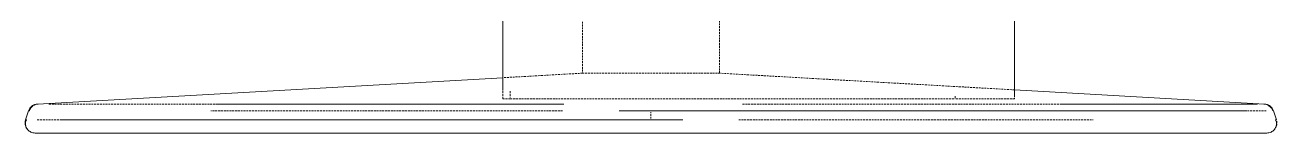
# Model space of a CAD drawing. Header units: millimetres. Extents: x 1242 to 5715, y 197 to 5386.
# Drawn here: x 4872 to 5715, y 1857 to 1928 of the extents above; entities that cross this region are included whole.
import ezdxf

# ---------------------------------------------------------------- set-up
doc = ezdxf.new("R2010")
doc.units = ezdxf.units.MM
doc.linetypes.add('HIDDEN', pattern=[1.905, 1.27, -0.635])

msp = doc.modelspace()

# ---------------------------------------------------------------- linework, layer by layer
at = {"color": 7, "linetype": 'HIDDEN', "lineweight": 0}
for p, q in [((5247.38, 2702.24), (5247.38, 1897.83)), ((5339.68, 1897.83), (5339.68, 2702.24)), ((5247.38, 1897.83), (5193.87, 1894.78)), ((5247.38, 1897.83), (5339.68, 1897.83)), ((5538.19, 1886.55), (5339.68, 1897.83)), ((5193.87, 1880.52), (5193.87, 1886.7)), ((5198.87, 1880.52), (5193.87, 1880.52)), ((5198.87, 1885.65), (5198.87, 1881.43)), ((5198.87, 1880.52), (5498.19, 1880.52)), ((5498.19, 1880.92), (5498.19, 1882.75)), ((5538.19, 1880.52), (5498.19, 1880.52)), ((5538.19, 1883.01), (5538.19, 1880.52)), ((5293.53, 1867.11), (5293.53, 1871.4)), ((5713.45, 1860.16), (5712.93, 1859.62))]:
    msp.add_line(p, q, dxfattribs=at)
at = {"color": 7, "linetype": 'Continuous', "lineweight": 15}
for p, q in [((5538.19, 2509.03), (5538.19, 1883.01)), ((5193.87, 1886.7), (5193.87, 2278.58)), ((5193.87, 1894.78), (4880.64, 1876.99)), ((5706.42, 1876.99), (5538.19, 1886.55)), ((4874.61, 1872.32), (4872.64, 1866.19)), ((4875.14, 1872.32), (4874.61, 1872.32)), ((4881.21, 1876.99), (4880.65, 1876.99)), ((5714.42, 1866.19), (5712.45, 1872.32)), ((4872.64, 1866.19), (4873.17, 1866.19)), ((5713.89, 1866.19), (5714.42, 1866.19))]:
    msp.add_line(p, q, dxfattribs=at)
for points, knots in [([(4874.61, 1872.32), (4874.81, 1872.93), (4875.1, 1873.53), (4875.87, 1874.65), (4876.35, 1875.16), (4877.46, 1876.02), (4878.07, 1876.36), (4879.35, 1876.82), (4880.01, 1876.95), (4880.65, 1876.99)], [0, 0, 0, 0, 0.25, 0.25, 0.5, 0.5, 0.75, 0.75, 1, 1, 1, 1]), ([(4881.19, 1876.99), (4880.53, 1876.9), (4879.18, 1876.72), (4877.37, 1875.68), (4875.9, 1874.2), (4875.37, 1872.94), (4875.12, 1872.32)], [0, 0, 0, 0, 0.243997, 0.499727, 0.755606, 1, 1, 1, 1]), ([(5711.94, 1872.32), (5711.68, 1872.94), (5711.16, 1874.2), (5709.69, 1875.68), (5707.88, 1876.72), (5706.53, 1876.9), (5705.87, 1876.99)], [0, 0, 0, 0, 0.244394, 0.500273, 0.756003, 1, 1, 1, 1]), ([(5706.41, 1876.99), (5707.05, 1876.95), (5707.71, 1876.82), (5708.98, 1876.36), (5709.6, 1876.02), (5710.7, 1875.17), (5711.19, 1874.65), (5711.96, 1873.53), (5712.25, 1872.93), (5712.45, 1872.32)], [0, 0, 0, 0, 0.25, 0.25, 0.5, 0.5, 0.75, 0.75, 1, 1, 1, 1]), ([(4874.13, 1859.61), (4873.95, 1859.79), (4873.37, 1860.37), (4872.74, 1861.62), (4872.32, 1863.2), (4872.28, 1864.77), (4872.52, 1865.73), (4872.64, 1866.19)], [0, 0, 0, 0, 0.106521, 0.346605, 0.579285, 0.798439, 1, 1, 1, 1]), ([(4873.17, 1866.26), (4872.92, 1865.55), (4872.42, 1864.12), (4872.75, 1861.62), (4874.05, 1859.33), (4875.5, 1858.46), (4876.21, 1858.02)], [0, 0, 0, 0, 0.246178, 0.496905, 0.74946, 1, 1, 1, 1]), ([(5710.85, 1858.03), (5711.57, 1858.46), (5713.01, 1859.34), (5714.31, 1861.63), (5714.63, 1864.12), (5714.14, 1865.55), (5713.89, 1866.26)], [0, 0, 0, 0, 0.250547, 0.503099, 0.753821, 1, 1, 1, 1]), ([(4879.06, 1857.39), (4878.58, 1857.42), (4877.6, 1857.47), (4876.68, 1857.84), (4876.21, 1858.03)], [0, 0, 0, 0, 0.48696, 1, 1, 1, 1]), ([(4879.06, 1857.39), (4879.06, 1857.39), (4879.06, 1857.39), (4879.08, 1857.39), (4879.1, 1857.39), (4879.14, 1857.39), (4879.18, 1857.39), (4879.24, 1857.39), (4879.3, 1857.39), (4879.38, 1857.39), (4879.46, 1857.39), (4879.56, 1857.39), (4879.66, 1857.39), (4879.78, 1857.39), (4879.9, 1857.39), (4880.03, 1857.39), (4880.18, 1857.39), (4880.33, 1857.39), (4880.5, 1857.39), (4880.67, 1857.39), (4880.86, 1857.39), (4881.05, 1857.39), (4881.4, 1857.39), (4882.29, 1857.39), (4883.83, 1857.39), (4885.97, 1857.39), (4889.14, 1857.39), (4893.63, 1857.39), (4900.35, 1857.39), (4907.95, 1857.39), (4916.9, 1857.39), (4927.54, 1857.39), (4939.44, 1857.39), (4953.22, 1857.39), (4968.44, 1857.39), (4984.25, 1857.39), (5001.14, 1857.39), (5018.12, 1857.39), (5035.22, 1857.39), (5051.6, 1857.39), (5066.99, 1857.39), (5083.37, 1857.39), (5099.36, 1857.39), (5115.12, 1857.39), (5135.77, 1857.39), (5161.66, 1857.39), (5189.26, 1857.39), (5211.37, 1857.39), (5228.88, 1857.39), (5244.16, 1857.39), (5261.17, 1857.39), (5277.24, 1857.39), (5303.22, 1857.39), (5329.35, 1857.39), (5358.13, 1857.39), (5387.78, 1857.39), (5417.28, 1857.39), (5446.67, 1857.39), (5468.3, 1857.39), (5489.66, 1857.39), (5509.61, 1857.39), (5530, 1857.39), (5549.63, 1857.39), (5568.98, 1857.39), (5592.71, 1857.39), (5613.08, 1857.39), (5630.22, 1857.39), (5640.53, 1857.39), (5650.13, 1857.39), (5658.03, 1857.39), (5666.27, 1857.39), (5673.35, 1857.39), (5680.77, 1857.39), (5686.66, 1857.39), (5692.07, 1857.39), (5695.85, 1857.39), (5698.54, 1857.39), (5700.33, 1857.39), (5701.78, 1857.39), (5702.82, 1857.39), (5703.58, 1857.39), (5704.15, 1857.39), (5704.68, 1857.39), (5705.17, 1857.39), (5705.62, 1857.39), (5706.04, 1857.39), (5706.41, 1857.39), (5706.75, 1857.39), (5707.04, 1857.39), (5707.3, 1857.39), (5707.51, 1857.39), (5707.69, 1857.39), (5707.83, 1857.39), (5707.93, 1857.39), (5707.99, 1857.39), (5708, 1857.39), (5708, 1857.39)], [0, 0, 0, 0, 0.001563, 0.003125, 0.004688, 0.006251, 0.007814, 0.009376, 0.010939, 0.012502, 0.014064, 0.015627, 0.01719, 0.018753, 0.020315, 0.021878, 0.023441, 0.025003, 0.026566, 0.028129, 0.029692, 0.031254, 0.032817, 0.037726, 0.049699, 0.05876, 0.066878, 0.086869, 0.102049, 0.119782, 0.138162, 0.154363, 0.175017, 0.193565, 0.212383, 0.233884, 0.25001, 0.26884, 0.287638, 0.301342, 0.316085, 0.330619, 0.345734, 0.358262, 0.371227, 0.397973, 0.421964, 0.437399, 0.450171, 0.462944, 0.472941, 0.489547, 0.500016, 0.532819, 0.5497, 0.566877, 0.602278, 0.619985, 0.638905, 0.656524, 0.675003, 0.691856, 0.712527, 0.731166, 0.749985, 0.787607, 0.801665, 0.815672, 0.829577, 0.843483, 0.852719, 0.870939, 0.88225, 0.897948, 0.911047, 0.924426, 0.93195, 0.938771, 0.944887, 0.9503, 0.953406, 0.956513, 0.959619, 0.962725, 0.965831, 0.968938, 0.972044, 0.97515, 0.978256, 0.981363, 0.984469, 0.987575, 0.990681, 0.993788, 0.996894, 1, 1, 1, 1]), ([(5710.85, 1858.03), (5710.38, 1857.84), (5709.47, 1857.47), (5708.48, 1857.42), (5708, 1857.39)], [0, 0, 0, 0, 0.5146473, 1, 1, 1, 1])]:
    msp.add_open_spline(points, degree=3, knots=knots, dxfattribs=at)
at = {"color": 7, "linetype": 'HIDDEN', "lineweight": 0}
for points, knots in [([(4881.2, 1876.99), (4880.54, 1876.9), (4879.19, 1876.72), (4877.38, 1875.68), (4875.91, 1874.2), (4875.38, 1872.94), (4875.12, 1872.32)], [0, 0, 0, 0, 0.243997, 0.499727, 0.755606, 1, 1, 1, 1]), ([(4888.39, 1876.99), (4889.22, 1876.99), (4891.49, 1876.99), (4896.61, 1876.99), (4903.6, 1876.99), (4911.88, 1876.99), (4921.34, 1876.99), (4931.97, 1876.99), (4943.75, 1876.99), (4956.62, 1876.99), (4970.55, 1876.99), (4985.51, 1876.99), (5001.38, 1876.99), (5012.73, 1876.99), (5018.41, 1876.99)], [0, 0, 0, 0, 0.04985, 0.136228, 0.222605, 0.308982, 0.395359, 0.481737, 0.568114, 0.654491, 0.740868, 0.827246, 0.913623, 1, 1, 1, 1]), ([(5234.01, 1872.32), (5230.46, 1872.32), (5219.14, 1872.32), (5200.27, 1872.32), (5177.5, 1872.32), (5155.1, 1872.32), (5133.13, 1872.32), (5111.67, 1872.32), (5090.78, 1872.32), (5070.54, 1872.32), (5050.98, 1872.32), (5032.21, 1872.32), (5014.2, 1872.32), (5002.94, 1872.32), (4997.31, 1872.32)], [0, 0, 0, 0, 0.039963, 0.127239, 0.214515, 0.301791, 0.389068, 0.476344, 0.56362, 0.650896, 0.738172, 0.825448, 0.912724, 1, 1, 1, 1]), ([(5355.22, 1876.99), (5357.71, 1876.99), (5367.86, 1876.99), (5385.44, 1876.99), (5407.89, 1876.99), (5429.97, 1876.99), (5451.62, 1876.99), (5472.77, 1876.99), (5493.35, 1876.99), (5513.31, 1876.99), (5532.58, 1876.99), (5551.1, 1876.99), (5568.79, 1876.99), (5585.68, 1876.99), (5596.15, 1876.99), (5601.39, 1876.99)], [0, 0, 0, 0, 0.026436, 0.107566, 0.188697, 0.269827, 0.350957, 0.432088, 0.513218, 0.594348, 0.675479, 0.756609, 0.837739, 0.91887, 1, 1, 1, 1]), ([(5707.6, 1872.32), (5707.26, 1872.32), (5705.87, 1872.32), (5702.1, 1872.32), (5696.3, 1872.32), (5689.14, 1872.32), (5680.76, 1872.32), (5671.16, 1872.32), (5660.37, 1872.32), (5648.42, 1872.32), (5635.36, 1872.32), (5621.23, 1872.32), (5606.04, 1872.32), (5589.94, 1872.32), (5578.43, 1872.32), (5572.67, 1872.32)], [0, 0, 0, 0, 0.026436, 0.107566, 0.188697, 0.269827, 0.350957, 0.432088, 0.513218, 0.594348, 0.675479, 0.756609, 0.837739, 0.91887, 1, 1, 1, 1]), ([(4880.5, 1866.19), (4881.36, 1866.19), (4883.68, 1866.19), (4888.92, 1866.19), (4896.04, 1866.19), (4904.48, 1866.19), (4914.12, 1866.19), (4924.97, 1866.19), (4936.97, 1866.19), (4950.09, 1866.19), (4964.29, 1866.19), (4979.54, 1866.19), (4995.72, 1866.19), (5007.29, 1866.19), (5013.07, 1866.19)], [0, 0, 0, 0, 0.050579, 0.13689, 0.223201, 0.309512, 0.395823, 0.482134, 0.568445, 0.654756, 0.741067, 0.827378, 0.913689, 1, 1, 1, 1]), ([(5352.54, 1866.19), (5356.37, 1866.19), (5368.01, 1866.19), (5387.23, 1866.19), (5410.11, 1866.19), (5432.61, 1866.19), (5454.68, 1866.19), (5476.24, 1866.19), (5497.23, 1866.19), (5517.57, 1866.19), (5537.22, 1866.19), (5556.07, 1866.19), (5574.17, 1866.19), (5585.49, 1866.19), (5591.14, 1866.19)], [0, 0, 0, 0, 0.042787, 0.129807, 0.216826, 0.303845, 0.390865, 0.477884, 0.564903, 0.651923, 0.738942, 0.825961, 0.912981, 1, 1, 1, 1]), ([(5714.6, 1865.31), (5714.64, 1865.14), (5714.8, 1864.46), (5714.74, 1863.2), (5714.43, 1862.18), (5714.27, 1861.65)], [0, 0, 0, 0, 0.140348, 0.557305, 1, 1, 1, 1])]:
    msp.add_open_spline(points, degree=3, knots=knots, dxfattribs=at)
at = {"color": 8, "linetype": 'Continuous', "lineweight": 15}
for points, knots in [([(5234.85, 1876.99), (5231.35, 1876.99), (5220.2, 1876.99), (5201.61, 1876.99), (5179.17, 1876.99), (5157.09, 1876.99), (5135.44, 1876.99), (5114.29, 1876.99), (5093.7, 1876.99), (5073.75, 1876.99), (5054.48, 1876.99), (5035.98, 1876.99), (5018.22, 1876.99), (5007.12, 1876.99), (5001.58, 1876.99)], [0, 0, 0, 0, 0.0399, 0.127182, 0.214464, 0.301745, 0.389027, 0.476309, 0.563591, 0.650873, 0.738155, 0.825436, 0.912718, 1, 1, 1, 1]), ([(5694.48, 1872.32), (5693.38, 1872.32), (5690.08, 1872.32), (5683.51, 1872.32), (5675, 1872.32), (5665.78, 1872.32), (5655.54, 1872.32), (5644.29, 1872.32), (5632.06, 1872.32), (5618.89, 1872.32), (5604.81, 1872.32), (5589.88, 1872.32), (5574.16, 1872.32), (5557.7, 1872.32), (5540.59, 1872.32), (5522.9, 1872.32), (5504.69, 1872.32), (5486.07, 1872.32), (5467.09, 1872.32), (5446.96, 1872.32), (5425.7, 1872.32), (5403.38, 1872.32), (5381.05, 1872.32), (5358.82, 1872.32), (5336.79, 1872.32), (5315.05, 1872.32), (5293.53, 1872.32), (5279.28, 1872.32), (5272.16, 1872.32)], [0, 0, 0, 0, 0.020987, 0.063414, 0.100952, 0.138832, 0.177011, 0.215442, 0.254078, 0.292868, 0.331762, 0.370708, 0.409653, 0.448547, 0.487337, 0.525973, 0.564404, 0.602583, 0.640463, 0.678001, 0.720428, 0.762297, 0.803554, 0.844153, 0.884052, 0.923213, 0.961607, 1, 1, 1, 1]), ([(5701.63, 1876.99), (5701.3, 1876.99), (5699.93, 1876.99), (5696.22, 1876.99), (5690.5, 1876.99), (5683.44, 1876.99), (5675.19, 1876.99), (5665.72, 1876.99), (5655.08, 1876.99), (5643.31, 1876.99), (5630.44, 1876.99), (5616.51, 1876.99), (5601.54, 1876.99), (5585.67, 1876.99), (5574.33, 1876.99), (5568.65, 1876.99)], [0, 0, 0, 0, 0.026436, 0.107566, 0.188697, 0.269827, 0.350957, 0.432088, 0.513218, 0.594348, 0.675479, 0.756609, 0.837739, 0.91887, 1, 1, 1, 1]), ([(4896.04, 1866.19), (4898.03, 1866.19), (4902.35, 1866.19), (4910.29, 1866.19), (4919.52, 1866.19), (4929.82, 1866.19), (4941.11, 1866.19), (4953.4, 1866.19), (4966.64, 1866.19), (4980.78, 1866.19), (4995.78, 1866.19), (5011.58, 1866.19), (5028.11, 1866.19), (5045.3, 1866.19), (5063.08, 1866.19), (5081.37, 1866.19), (5100.09, 1866.19), (5119.15, 1866.19), (5139.38, 1866.19), (5160.74, 1866.19), (5183.16, 1866.19), (5205.6, 1866.19), (5227.93, 1866.19), (5250.06, 1866.19), (5271.91, 1866.19), (5293.53, 1866.19), (5307.84, 1866.19), (5315, 1866.19)], [0, 0, 0, 0, 0.033215, 0.071963, 0.111065, 0.150475, 0.190145, 0.230026, 0.270067, 0.310215, 0.350417, 0.390619, 0.430766, 0.470807, 0.510688, 0.550359, 0.589769, 0.62887, 0.667619, 0.711414, 0.754632, 0.79722, 0.839128, 0.880313, 0.920737, 0.960369, 1, 1, 1, 1])]:
    msp.add_open_spline(points, degree=3, knots=knots, dxfattribs=at)

doc.saveas('drawing.dxf')
